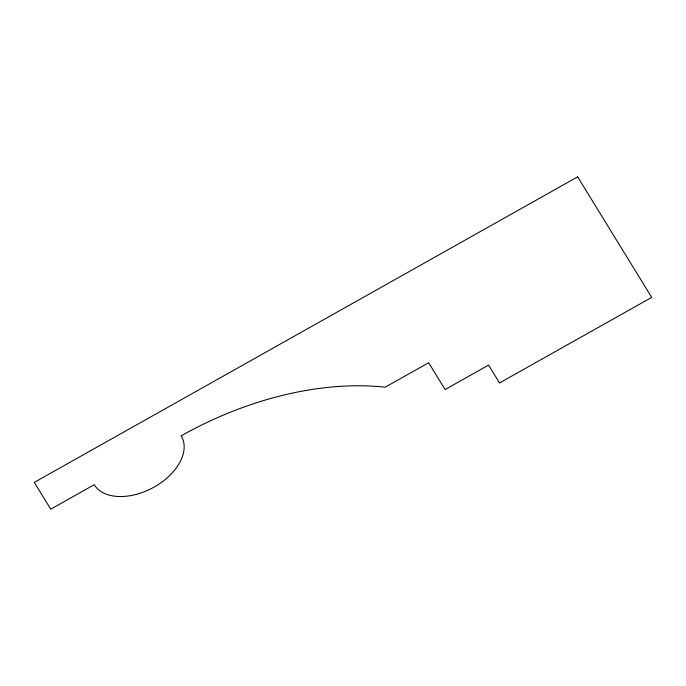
<?xml version="1.0" encoding="UTF-8"?>
<svg xmlns="http://www.w3.org/2000/svg" width="686" height="686" viewBox="0 0 686 686"><rect width="100%" height="100%" fill="white"/><g stroke="black" fill="none" stroke-linecap="round" stroke-linejoin="round"><path stroke-width="1.03" d="M577.672 176.842L34.3 482.369L50.747 509.158L94.222 484.719A49.898 31.402 -27.9 0 0 154.144 487.06A49.898 31.402 -27.9 0 0 181.164 435.833A262.498 165.197 -27.9 0 1 385.198 387.178L428.664 362.74L445.12 389.528L488.586 365.089L499.554 382.951L651.7 297.398L577.672 176.842"/></g></svg>
